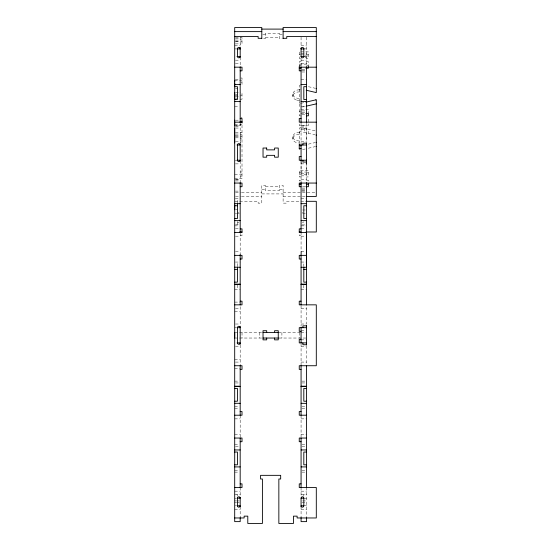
<?xml version="1.0" encoding="UTF-8"?>
<svg xmlns="http://www.w3.org/2000/svg" width="551" height="551" viewBox="0 0 551 551"><rect width="100%" height="100%" fill="white"/><g stroke="black" fill="none" stroke-linecap="round" stroke-linejoin="round"><path stroke-width="0.41" stroke-dasharray="2.75 2.07" d="M240.181 142.902L240.181 132.398M240.181 124.244L240.181 125.6L235.463 125.6M301.073 254.445L301.073 249.631M301.073 161.037L301.073 172.043L306.556 172.043L306.556 161.884M306.556 139.038L306.556 128.039L301.073 128.039M299.248 90.254L299.785 89.386A1.825 1.226 0.1 0 1 300.398 89.11M299.248 132.812L299.544 132.144A1.832 1.233 0.1 0 1 300.743 131.613L315.041 134.864M293.104 94.986L293.304 94.586A6.378 4.277 -0.2 0 1 297.492 92.045L299.248 91.886M293.566 136.758L293.304 137.151A6.392 4.291 -0.2 0 0 293.104 139.913L293.304 140.298A6.392 4.291 -0.2 0 0 297.478 142.854L299.248 142.998M301.073 103.292L304.345 102.527M302.547 107.025L304.751 106.508M308.422 144.135L315.041 142.585M302.547 149.583L306.955 148.55M308.422 148.205L315.041 146.656M304.503 494.522L303.815 494.55L303.815 496.217M299.248 134.444L298.084 134.513A6.392 4.291 -0.2 0 0 293.566 136.779M262.71 34.479L265.451 34.479M279.46 34.479L282.202 34.479M265.451 37.33L279.46 37.33M235.511 37.53L242.006 37.53L242.006 44.052L240.181 44.052M235.525 38.446L240.181 38.446M263.626 38.549L265.451 38.549L265.451 33.253L279.46 33.253L279.46 38.549L282.202 38.549M240.181 39.975L242.006 39.975M235.463 40.078L240.181 40.078M235.463 41.435L240.181 41.435M235.511 41.607L242.006 41.607M235.463 43.88L240.181 43.88M234.698 45.258L240.181 45.258M301.073 45.258L306.556 45.258M234.698 48.915L236.345 48.915M303.815 48.908L306.556 48.908M300.908 51.89L308.381 51.89L308.381 58.406L306.556 58.406M301.073 53.516L306.556 53.516M299.248 54.335L300.467 54.335M306.556 54.335L308.381 54.335M301.073 54.873L306.556 54.873M305.061 55.961L308.381 55.961M303.815 56.519L306.556 56.519M305.034 57.318L306.556 57.318M300.467 58.406L299.248 58.406L299.248 51.89M235.463 60.176L240.181 60.176M301.073 60.176L306.556 60.176M301.073 61.671L299.248 61.671L299.248 66.554M306.556 61.671L308.381 61.671L308.381 66.554M235.463 63.523L240.181 63.523M301.073 63.523L306.556 63.523M299.248 64.116L308.381 64.116M299.248 65.741L301.073 65.741M306.556 65.741L308.381 65.741M301.989 69.543L305.791 69.543M301.989 70.631L305.791 70.631M301.989 71.988L305.791 71.988M240.794 78.022L242.006 78.022L242.006 84.537M235.311 79.372L240.181 79.372M301.073 79.372L306.556 79.372M234.698 80.467L238.81 80.467M239.575 80.467L242.006 80.467M240.794 82.092L242.006 82.092M235.463 88.339L237.743 88.339M235.511 92.685L240.388 92.685M235.463 94.317L237.743 94.317M240.181 95.13L242.006 95.13M235.463 95.674L237.743 95.674M235.511 96.762L240.388 96.762M235.463 98.119L237.743 98.119M240.181 99.208L242.006 99.208L242.006 92.685M234.698 106.77L238.356 106.77M301.073 106.77L305.95 106.77M300.908 109.291L308.381 109.291L308.381 113.368M301.989 110.923L305.791 110.923M299.248 111.736L300.467 111.736M301.989 112.28L305.034 112.28M300.908 113.368L305.061 113.368M301.989 114.725L305.791 114.725M300.467 115.813L299.248 115.813L299.248 109.291M240.794 117.728L242.006 117.728M235.511 120.173L238.81 120.173M234.698 124.244L242.006 124.244M235.463 125.814L240.181 125.814M301.073 125.814L306.556 125.814M235.463 126.689L240.181 126.689M301.073 126.95L306.556 126.95M235.463 128.046L240.181 128.046M301.073 129.395L306.556 129.395M235.387 132.398L242.006 132.398M235.463 134.024L240.181 134.024M240.181 134.843L242.006 134.843M235.463 135.381L240.181 135.381M235.511 136.469L242.006 136.469M235.463 137.826L240.181 137.826M240.181 138.914L242.006 138.914M235.463 141.345L240.181 141.345M301.073 141.345L306.556 141.345M235.311 160.224L236.531 160.224M235.463 163.874L240.181 163.874M301.073 163.874L306.556 163.874M240.181 171.988L242.006 171.988M299.248 172.856L301.073 172.856M306.556 172.856L308.381 172.856M301.073 173.4L306.556 173.4M234.698 174.412L242.006 174.433M299.248 174.488L308.381 174.488M301.073 175.845L306.556 175.845M240.181 176.058L242.006 176.058M301.073 176.933L299.248 176.933L299.248 170.411L308.381 170.411L308.381 176.933L306.556 176.933M234.698 178.503L242.006 178.503L242.006 123.025M235.463 179.399L240.181 179.399M301.073 179.399L306.556 179.399M235.614 179.84L240.181 179.84M301.073 180.191L299.248 180.191L299.248 183.449M306.556 180.191L308.381 180.191L308.381 183.449M235.463 180.928L240.181 180.928M265.451 186.644L279.46 186.644M302.568 186.706L305.061 186.706M301.989 188.07L305.791 188.07M301.989 189.151L305.791 189.151M261.801 189.496L265.451 189.496M279.46 189.496L283.111 189.496M301.989 190.508L305.791 190.508M235.387 191.114L238.81 191.114M301.989 191.107L305.791 191.107M235.546 192.361L240.629 192.361M241.476 192.361L261.801 192.361M283.111 192.361L316.302 192.361M261.801 193.911L283.111 193.911M235.546 196.431L240.629 196.431M241.476 196.431L261.801 196.431M283.111 196.431L305.516 196.431M235.311 198.443L240.181 198.443M301.073 198.443L306.556 198.443M234.698 201.308L238.886 201.308M239.726 201.308L258.144 201.308L258.144 203.14L261.801 203.14L261.801 185.425L265.451 185.425L265.451 190.722L279.46 190.722L279.46 185.425L283.111 185.425L283.111 203.14L286.768 203.14L286.768 201.308L306.17 201.308M235.463 209.745L237.743 209.745M302.595 209.993L305.791 209.993M235.311 213.395L236.531 213.395M236.985 213.395L239.272 213.395M302.595 213.643L305.791 213.643M235.463 224.663L240.181 224.663M301.989 224.911L305.791 224.911M234.698 225.848L238.356 225.848M301.073 225.848L305.95 225.848M235.463 228.341L239.272 228.341M301.073 228.341L305.791 228.341M240.181 235.649L242.006 235.649L242.006 233.459M301.073 235.649L299.248 235.649L299.248 231.992M235.463 236.186L240.181 236.186M301.073 236.186L305.791 236.186M235.463 251.711L240.181 251.711M301.073 251.711L305.791 251.711M235.311 262.049L240.181 262.049M301.073 262.049L306.556 262.049M234.698 289.454L240.181 289.454M301.073 289.454L306.556 289.454M234.698 302.1L240.181 302.1M235.484 308.498L240.181 308.498M301.073 308.498L306.556 308.498M234.698 311.239L240.181 311.239M235.484 324.022L240.181 324.022L240.181 305.571M301.073 324.022L306.556 324.022L306.556 304.841M234.698 327.68L236.269 327.68M301.073 330.724L305.771 330.724M234.712 332.549L263.027 332.549M278.255 332.549L300.254 332.549M301.073 332.549L306.57 332.549M234.712 338.032L261.567 338.032M278.985 338.032L306.57 338.032M301.073 339.857L306.556 339.857M235.484 346.551L240.181 346.551M301.073 346.551L306.556 346.551L306.556 365.733M234.698 359.342L240.181 359.342M235.484 362.083L240.181 362.083M301.073 362.083L306.556 362.083M234.698 368.474L240.181 368.474M234.698 381.127L239.272 381.127M301.989 381.127L306.556 381.127M235.463 382.952L239.272 382.952M301.989 382.952L305.791 382.952M234.698 406.7L239.272 406.7M301.989 406.7L306.556 406.7M234.698 408.525L239.272 408.525M301.989 408.525L306.556 408.525M234.698 418.863L240.181 418.863M301.073 418.863L306.556 418.863M234.698 434.395L240.181 434.395M301.073 434.395L306.556 434.395M234.698 444.733L239.272 444.733M301.989 444.733L306.556 444.733M235.463 446.558L239.272 446.558M301.989 446.558L305.791 446.558M234.698 470.306L239.272 470.306M301.989 470.306L306.556 470.306M234.698 472.131L239.272 472.131M301.989 472.131L306.556 472.131M234.698 491.175L240.181 491.175M301.073 491.175L306.556 491.175M234.698 494.522L240.181 494.522M301.073 494.522L306.556 494.522M234.698 498.18L236.531 498.18M303.815 498.18L306.556 498.18M234.698 500.921L236.531 500.921M236.985 500.921L239.272 500.921M302.595 500.921L306.556 500.921M234.698 502.746L236.531 502.746M236.985 502.746L239.272 502.746M301.989 502.746L306.556 502.746M235.311 505.79L236.531 505.79M303.815 505.79L306.556 505.79M234.698 509.448L240.181 509.448M301.073 509.448L306.556 509.448M299.248 100.44L296.893 100.137M236.758 494.522L237.44 494.55L237.44 496.217M308.422 86.679L315.041 88.229M315.041 130.787L301.073 127.515A1.825 1.226 0.1 0 0 299.778 127.873L299.248 128.741L299.248 143.935M299.248 102.073L299.544 102.741A1.825 1.226 -0.2 0 0 300.398 103.209M308.422 131.276L308.422 133.314M308.381 119.071L308.381 125.594L299.248 125.594L299.248 123.148M306.556 37.22L306.556 67.181M306.556 123.073L306.556 142.254M306.556 162.958L306.556 183.449M306.556 487.525L306.556 517.968M304.751 128.376L304.751 132.454M303.815 263.881L303.815 266.229M303.815 285.377L303.815 287.959M301.073 37.22L301.073 46.167M301.073 58.351L301.073 67.181M301.073 123.073L301.073 144.996M301.073 161.684L301.073 183.449M301.073 231.992L301.073 255.368M301.073 305.571L301.073 326.213M301.073 343.631L301.073 365.003M301.073 415.213L301.073 438.045M301.073 487.525L301.073 496.355M301.073 506.424L301.073 517.968M299.262 332.549L299.262 338.032M292.856 94.125L292.856 96.163A6.378 4.277 -0.2 0 0 293.304 97.741L293.566 98.126A6.378 4.277 -0.2 0 0 294.73 99.187L295.219 99.483A6.33 4.201 0.3 0 0 296.893 100.144M292.856 136.689L292.856 138.721M281.905 332.549L281.905 338.032M259.376 332.549L259.376 338.032M242.02 332.549L242.02 338.032M240.181 37.296L240.181 48.144M240.181 57.256L240.181 67.181M240.181 123.073L240.181 144.266M240.181 160.954L240.181 183.476M240.181 233.259L240.181 255.368M240.181 345.091L240.181 365.657M240.181 415.213L240.181 438.045M240.181 487.525L240.181 496.355M240.181 506.424L240.181 517.968M237.44 200.275L237.44 202.851M237.44 221.771L237.44 224.353M237.44 263.543L237.44 266.229M237.44 285.046L237.44 287.959M299.248 98.409A6.398 4.291 -0.1 0 1 293.89 96.466A6.398 4.284 -0.3 0 1 292.96 93.346L293.304 92.554A6.398 4.291 -0.1 0 1 299.241 89.827M300.398 85.04A1.825 1.226 0.1 0 0 299.544 85.508L299.248 106.143L299.785 107.011A1.825 1.219 0.1 0 0 300.405 107.28M299.248 140.973A6.405 4.298 -0.1 0 1 293.297 138.26L292.96 137.468A6.405 4.298 -0.1 0 1 299.248 132.371M292.856 96.163A6.357 4.25 -0.4 0 1 293.104 94.986M238.287 212.376A1.371 1.371 0 0 1 238.948 212.28M238.948 222.618A1.371 1.371 0 0 1 237.543 221.778M303.711 221.778A1.371 1.371 0 0 1 302.313 222.618M302.313 212.28A1.371 1.371 0 0 1 303.091 212.438"/><path stroke-width="0.83" d="M234.698 209.745L234.698 205.089M234.698 142.902L234.698 128.521M234.698 125.6L234.698 122.887M234.698 121.53L234.698 120.173M234.698 99.559L234.698 92.685M234.698 85.894L234.698 83.18M234.698 81.823L234.698 80.467M306.556 231.992L306.556 267.269L301.073 267.269M305.977 102.149L315.902 99.827M306.218 106.164L316.302 103.87M261.801 29.1L283.111 29.1M234.698 31.621L261.801 31.621M283.111 31.621L316.302 31.621M234.698 36.497L258.144 36.497L258.144 38.322L261.801 38.322M316.302 36.497L286.768 36.497L286.768 38.322L283.111 38.322M236.985 48.915L240.181 48.915M301.073 48.908L304.118 48.908M236.985 56.526L240.181 56.526M304.118 56.519L301.073 56.519L301.073 47.999M234.698 67.181L242.006 67.181L242.006 70.831L240.181 70.831M299.248 67.181L316.302 67.181M299.248 68.186L300.908 68.186M305.895 68.186L308.381 68.186L308.381 66.554M301.073 70.831L299.248 70.831L299.248 66.554M234.698 84.592L240.181 84.592M301.073 84.592L306.556 84.592M234.698 86.679L237.44 86.679L237.44 99.462L234.698 99.462M306.556 86.679L303.815 86.679L303.815 99.462L306.556 99.462M234.698 101.549L240.181 101.625M301.073 101.625L306.556 101.549M305.895 113.368L308.381 113.368L308.381 115.813L306.556 115.813M240.181 118.506L242.006 118.506L242.006 122.887M301.073 118.506L299.248 118.506L299.248 122.164L316.302 122.164M240.181 121.799L242.006 121.799M234.698 122.164L242.006 122.164M306.556 143.17L302.905 143.17L302.905 144.996M236.985 144.996L240.181 144.996A1.371 1.371 0 0 0 238.81 143.625A1.371 1.371 0 0 0 237.44 144.996L237.44 160.224A1.371 1.371 0 0 0 238.81 161.588A1.371 1.371 0 0 0 240.181 160.224L236.985 160.224M299.248 144.996L306.556 144.996M299.248 144.734L299.248 148.701L301.073 148.653M301.073 156.567L299.248 156.567L299.248 160.224L306.556 160.224M306.556 162.049L302.905 162.049L302.905 160.224M234.698 183.056L242.006 183.056L242.006 186.706L240.181 186.706M316.302 183.056L299.248 183.056L299.248 186.706L301.073 186.706M299.248 184.261L301.073 184.261M306.556 184.261L308.381 184.261M305.895 186.706L308.381 186.706L308.381 183.449M306.342 196.431L316.302 196.431L316.302 99.8A1.832 1.24 0 0 0 315.895 99.814M306.17 201.308L316.302 201.308L316.302 231.992L306.067 231.992M234.698 203.67L240.181 203.67M301.073 203.67L306.556 203.67M234.698 205.75L237.44 205.75M306.556 205.75L303.815 205.75L303.815 218.54L306.556 218.54M234.698 218.54L237.44 218.54L237.44 203.402M234.698 220.627L240.181 220.627M301.073 220.627L306.556 220.627M240.181 228.879L242.006 228.879L242.006 232.529L234.698 232.529M301.073 228.879L299.248 228.879L299.248 232.529L306.556 232.529M239.575 231.992L242.006 231.992M299.248 231.992L300.956 231.992M234.698 255.368L242.006 255.368L242.006 259.018L240.181 259.018M306.556 255.368L299.248 255.368L299.248 259.018L301.073 259.018M234.698 267.194L240.181 267.269M234.698 269.356L237.44 269.356M303.815 269.356L306.556 269.356M234.698 282.146L237.44 282.146L237.44 267.008M306.556 282.146L303.815 282.146L303.815 267.008M234.698 284.233L240.181 284.233M301.073 284.233L306.556 284.233M235.614 284.309L240.181 284.309M301.073 284.309L305.64 284.309M240.181 301.19L242.006 301.19L242.006 304.841L234.698 304.841M301.073 301.19L299.248 301.19L299.248 304.841L316.302 304.841L316.302 365.733L299.248 365.733L299.248 369.39L301.073 369.39M306.556 325.848L302.905 325.848L302.905 327.68M237.047 327.68L240.181 327.68A1.371 1.371 0 0 0 238.81 326.309A1.371 1.371 0 0 0 237.44 327.68L237.44 342.901A1.371 1.371 0 0 0 238.81 344.272A1.371 1.371 0 0 0 240.181 342.901L237.047 342.901M306.556 327.68L299.248 327.68L299.248 331.33L301.073 331.33M263.027 332.549L278.255 332.549M263.027 338.032L278.255 338.032M301.073 339.251L299.248 339.251L299.248 342.901L306.556 342.901M306.556 344.726L302.905 344.726L302.905 342.901M234.698 365.733L242.006 365.733L242.006 369.39L240.181 369.39M234.698 386.272L239.272 386.272M301.073 386.272L305.64 386.272M234.698 386.347L240.181 386.347M301.073 386.347L306.556 386.347M234.698 388.434L237.44 388.434L237.44 401.218L234.698 401.218M306.556 388.434L303.815 388.434L303.815 401.218L306.556 401.218M234.698 403.304L240.181 403.304M301.073 403.304L306.556 403.38M240.181 411.556L242.006 411.556L242.006 415.213L234.698 415.213M301.073 411.556L299.248 411.556L299.248 415.213L306.556 415.213M234.698 438.045L242.006 438.045L242.006 441.702L240.181 441.702M306.556 438.045L299.248 438.045L299.248 441.702L301.073 441.702M234.698 449.953L240.181 449.953M301.073 449.953L306.556 449.953M234.698 452.04L237.44 452.04L237.44 464.824L234.698 464.824M306.556 452.04L303.815 452.04L303.815 464.824L306.556 464.824M234.698 466.911L240.181 466.911M301.073 466.911L306.556 466.911M240.181 483.868L242.006 483.868L242.006 487.525L234.698 487.525M301.073 483.868L299.248 483.868L299.248 487.525L316.302 487.525L316.302 517.968L297.12 517.968L297.12 516.142L293.463 516.142L293.463 523.45L278.847 523.45L278.847 478.998L280.673 478.998L280.673 475.341L260.582 475.341L260.582 478.998L262.407 478.998L262.407 523.45L247.792 523.45L247.792 516.142L244.141 516.142L244.141 517.968L234.698 517.968M237.44 498.18L240.181 498.18A1.371 1.371 0 0 0 238.81 496.809A1.371 1.371 0 0 0 237.44 498.18L237.44 505.79A1.371 1.371 0 0 0 238.81 507.161A1.371 1.371 0 0 0 240.181 505.79L237.44 505.79M301.073 506.706L301.073 498.18L303.815 498.18L303.815 505.79A1.371 1.371 0 0 1 302.444 507.161A1.371 1.371 0 0 1 301.073 505.79L303.815 505.79M306.218 90.233L315.778 92.472A1.811 1.192 0.2 0 0 316.302 92.513L316.302 27.55L283.111 27.55L283.111 38.549M299.379 149.156L299.248 148.701M299.248 144.631L299.785 145.498A1.825 1.219 0 0 0 301.073 145.85M306.556 66.829L306.556 122.329M306.556 142.805L306.556 162.414M306.556 182.636L306.556 304.841M306.556 325.483L306.556 345.091M306.556 365.733L306.556 487.525M306.556 517.706L306.556 521.625L301.073 521.625L301.073 517.706M303.815 56.519L303.815 48.832A1.371 1.371 0 0 0 302.444 47.462A1.371 1.371 0 0 0 301.073 48.832M301.073 66.829L301.073 122.329M301.073 144.961L301.073 161.037M301.073 182.636L301.073 232.529M301.073 254.493L301.073 304.841M301.073 327.68L301.073 342.901M301.073 365.733L301.073 415.213M301.073 438.045L301.073 487.525M274.598 332.549L274.598 330.724L278.255 330.724L278.255 339.857L274.598 339.857L274.598 338.032M266.684 332.549L266.684 330.724L263.034 330.724L263.034 339.857L266.684 339.857L266.684 338.032M261.801 38.549L261.801 27.55L234.698 27.55L234.698 521.625L240.181 521.625L240.181 517.706M240.181 47.448L240.181 57.435M240.181 66.878L240.181 122.887M240.181 144.086L240.181 161.133M240.181 182.629L240.181 232.529M240.181 254.493L240.181 304.923M240.181 326.213L240.181 344.361M240.181 365.657L240.181 415.213M240.181 438.045L240.181 487.525M240.181 497.264L240.181 506.706M237.44 56.526L237.44 48.832A1.371 1.371 0 0 1 238.81 47.462A1.371 1.371 0 0 1 240.181 48.832M234.698 95.406L234.698 96.762M234.698 135.112L234.698 136.469M234.712 332.549L234.712 338.032M316.302 88.449A1.811 1.198 0.1 0 1 316.033 88.436M316.033 146.442A1.825 1.226 0 0 1 316.302 146.428M316.033 142.358A1.832 1.24 0 0 1 316.302 142.344M316.302 135.078A1.811 1.192 0.2 0 1 316.033 135.064M240.181 56.443A1.371 1.371 0 0 1 238.81 57.814A1.371 1.371 0 0 1 237.44 56.443M303.815 56.443A1.371 1.371 0 0 1 302.444 57.814A1.371 1.371 0 0 1 301.073 56.443M301.073 498.18A1.371 1.371 0 0 1 302.444 496.809A1.371 1.371 0 0 1 303.815 498.18M266.684 148.04L263.034 148.04L263.034 157.173L266.684 157.173L266.684 155.348L274.598 155.348L274.598 157.173L278.255 157.173L278.255 148.04L274.598 148.04L274.598 149.872L266.684 149.872L266.684 148.04"/></g></svg>
